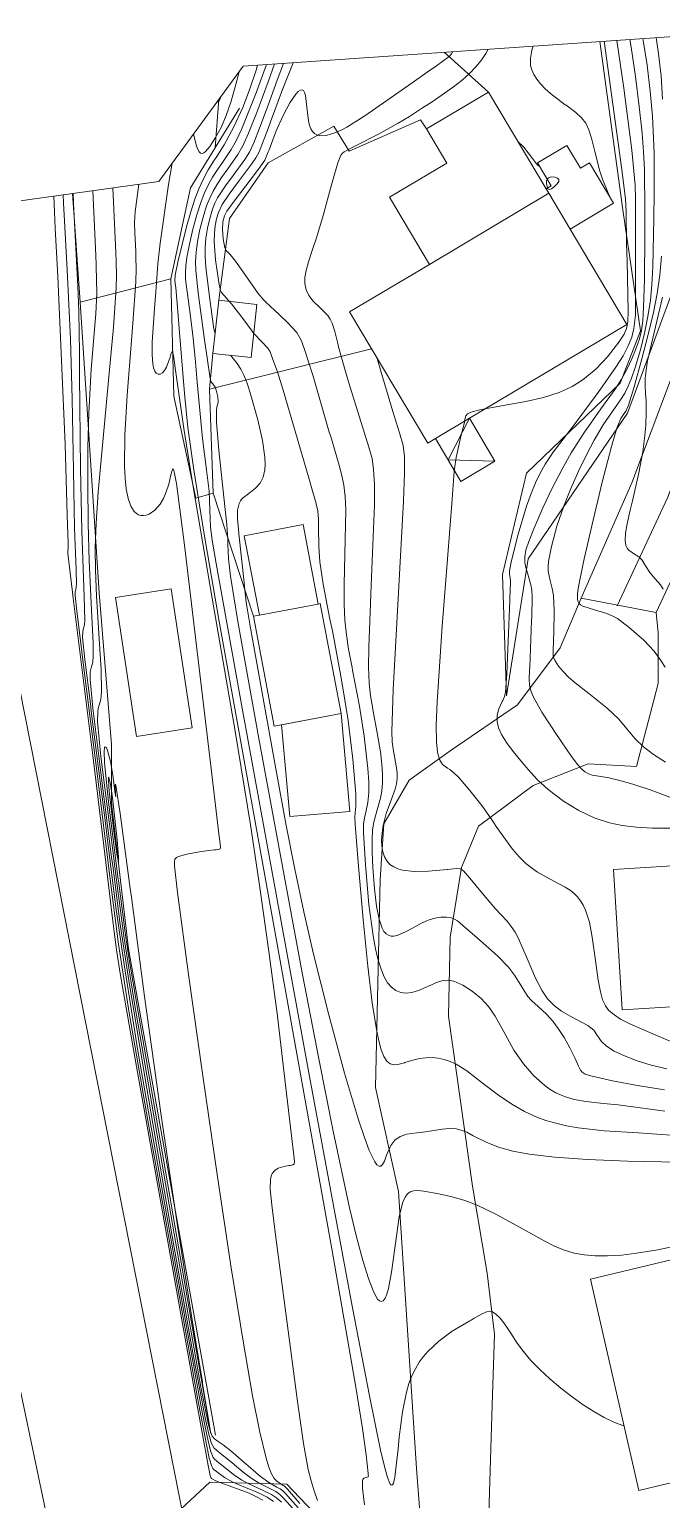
# Model space of a CAD drawing. Header units: metres. Extents: x 1233805 to 1234355, y 654698 to 655114.
# Drawn here: x 1234113.2 to 1234137.8, y 655043.3 to 655100.6 of the extents above; entities that cross this region are included whole.
import ezdxf

# ---------------------------------------------------------------- set-up
doc = ezdxf.new("R2010")
doc.units = ezdxf.units.M

msp = doc.modelspace()

# ---------------------------------------------------------------- linework, layer by layer
at = {"layer": 'ИИ_ГОРИЗОНТАЛИ_ОСН', "lineweight": 0}
for points, elevation in [([(1234136.053, 655100.14), (1234136.331, 655098.278), (1234136.642, 655095.863), (1234136.764, 655094.506), (1234136.783, 655093.977), (1234136.784, 655093.311), (1234136.783, 655093.235), (1234136.781, 655090.542), (1234136.783, 655090.301), (1234136.779, 655089.437), (1234136.721, 655088.911), (1234136.634, 655088.576), (1234136.498, 655088.236), (1234136.299, 655087.856), (1234136.021, 655087.407), (1234135.332, 655086.418), (1234134.357, 655085.116), (1234134.095, 655084.776), (1234133.578, 655084.094), (1234133.266, 655083.63), (1234133.069, 655083.282), (1234132.889, 655082.907), (1234132.716, 655082.487), (1234132.543, 655082.003), (1234132.21, 655080.912), (1234131.949, 655079.884), (1234131.882, 655079.483), (1234131.879, 655079.357), (1234131.895, 655079.255), (1234131.9, 655079.231), (1234131.91, 655079.042), (1234131.888, 655078.397), (1234131.885, 655078.311), (1234131.873, 655078.007), (1234131.772, 655075.46), (1234131.722, 655074.751), (1234131.683, 655074.586), (1234131.611, 655074.425), (1234131.589, 655074.383), (1234131.459, 655074.104), (1234131.396, 655073.86), (1234131.391, 655073.614), (1234131.445, 655073.367), (1234131.563, 655073.103), (1234131.754, 655072.796), (1234132.014, 655072.447), (1234132.387, 655072), (1234132.475, 655071.896), (1234132.604, 655071.744), (1234132.968, 655071.335), (1234133.387, 655070.962), (1234133.985, 655070.512), (1234134.581, 655070.146), (1234135.176, 655069.864), (1234135.767, 655069.667), (1234136.257, 655069.564), (1234136.814, 655069.496), (1234137.441, 655069.461), (1234138.266, 655069.451)], 14.5), ([(1234136.56, 655100.175), (1234136.611, 655099.877), (1234136.782, 655098.727), (1234136.931, 655097.56), (1234137.042, 655096.526), (1234137.099, 655095.802), (1234137.133, 655095.115), (1234137.145, 655093.498), (1234137.144, 655093.243), (1234137.141, 655092.566), (1234137.128, 655090.815), (1234137.1, 655089.75), (1234137.064, 655089.233), (1234137.012, 655088.836), (1234136.936, 655088.51), (1234136.815, 655088.157), (1234136.643, 655087.735), (1234136.454, 655087.342), (1234136.237, 655086.95), (1234135.988, 655086.555), (1234135.439, 655085.782), (1234134.77, 655084.842), (1234134.279, 655084.075), (1234133.921, 655083.442), (1234133.553, 655082.725), (1234133.18, 655081.932), (1234132.823, 655081.11), (1234132.628, 655080.619), (1234132.517, 655080.28), (1234132.467, 655080.025), (1234132.469, 655079.803), (1234132.507, 655079.611), (1234132.591, 655079.347), (1234132.712, 655078.933), (1234132.743, 655078.721), (1234132.758, 655078.471), (1234132.742, 655077.673), (1234132.742, 655077.655), (1234132.738, 655077.546), (1234132.662, 655075.724), (1234132.656, 655075.615), (1234132.641, 655075.26), (1234132.656, 655075.026), (1234132.708, 655074.803), (1234132.808, 655074.558), (1234133.138, 655073.973), (1234133.737, 655073.06), (1234133.791, 655072.98), (1234133.897, 655072.822), (1234134.294, 655072.241), (1234134.537, 655071.922), (1234134.68, 655071.767), (1234134.815, 655071.653), (1234134.95, 655071.572), (1234135.095, 655071.518), (1234135.358, 655071.475), (1234135.738, 655071.417), (1234136.122, 655071.331), (1234136.682, 655071.171), (1234137.354, 655070.945), (1234138.125, 655070.66)], 15), ([(1234137.07, 655100.211), (1234137.086, 655100.131), (1234137.233, 655099.171), (1234137.355, 655098.161), (1234137.441, 655097.189), (1234137.504, 655095.752), (1234137.505, 655093.908), (1234137.501, 655093.538), (1234137.499, 655093.211), (1234137.463, 655091.32), (1234137.423, 655090.624), (1234137.363, 655090.015), (1234137.269, 655089.381), (1234137.139, 655088.736), (1234136.974, 655088.081), (1234136.77, 655087.403), (1234136.627, 655086.982), (1234136.501, 655086.671), (1234136.367, 655086.403), (1234136.202, 655086.135), (1234135.966, 655085.799), (1234135.527, 655085.164), (1234135.172, 655084.574), (1234134.882, 655084.024), (1234134.575, 655083.383), (1234134.27, 655082.691), (1234134.004, 655082.031), (1234133.723, 655081.217), (1234133.512, 655080.421), (1234133.396, 655079.844), (1234133.379, 655079.643), (1234133.385, 655079.466), (1234133.464, 655079.101), (1234133.542, 655078.792), (1234133.586, 655078.518), (1234133.616, 655077.925), (1234133.598, 655077.044), (1234133.598, 655077.033), (1234133.59, 655076.819), (1234133.571, 655076.309), (1234133.57, 655076.296), (1234133.578, 655076.14), (1234133.654, 655075.971), (1234133.787, 655075.769), (1234133.961, 655075.56), (1234134.175, 655075.342), (1234134.43, 655075.117), (1234134.965, 655074.697), (1234135.685, 655074.128), (1234136.137, 655073.704), (1234136.449, 655073.329), (1234136.775, 655072.937), (1234137.092, 655072.628), (1234137.482, 655072.325), (1234137.954, 655072.022)], 15.5), ([(1234129.67, 655099.7), (1234129.62, 655099.617), (1234129.528, 655099.516), (1234129.037, 655099.153), (1234128.673, 655098.9), (1234128.083, 655098.487), (1234126.243, 655097.206), (1234125.544, 655096.757), (1234125.316, 655096.638), (1234125.073, 655096.539), (1234124.732, 655096.438), (1234124.595, 655096.423), (1234124.475, 655096.43), (1234124.369, 655096.46), (1234124.279, 655096.513), (1234124.203, 655096.59), (1234124.142, 655096.69), (1234124.092, 655096.827), (1234124.05, 655097.006), (1234123.983, 655097.544), (1234123.928, 655097.991), (1234123.895, 655098.113), (1234123.855, 655098.187), (1234123.801, 655098.218), (1234123.733, 655098.204), (1234123.65, 655098.145), (1234123.554, 655098.041), (1234123.325, 655097.703), (1234123.065, 655097.219), (1234122.793, 655096.613), (1234122.512, 655095.879), (1234122.481, 655095.796), (1234122.342, 655095.471), (1234122.099, 655095.124), (1234121.607, 655094.477), (1234121.115, 655093.831), (1234120.863, 655093.485), (1234120.773, 655093.308), (1234120.714, 655093.066), (1234120.698, 655092.788), (1234120.73, 655092.407), (1234120.796, 655092.06), (1234120.841, 655091.95), (1234120.916, 655091.872), (1234120.997, 655091.796), (1234121.209, 655091.541), (1234121.496, 655091.142), (1234121.698, 655090.841), (1234122.087, 655090.28), (1234122.307, 655090.025), (1234122.64, 655089.714), (1234122.668, 655089.689), (1234123.237, 655089.155), (1234123.589, 655088.755), (1234123.78, 655088.435), (1234123.908, 655088.063), (1234123.926, 655087.995), (1234124.008, 655087.74), (1234124.226, 655087.057), (1234124.859, 655084.885), (1234124.9, 655084.744), (1234125.24, 655083.591), (1234125.245, 655083.577), (1234125.353, 655083.194), (1234125.424, 655082.814), (1234125.472, 655082.37), (1234125.496, 655081.858), (1234125.47, 655080.114), (1234125.443, 655078.949), (1234125.444, 655078.169), (1234125.47, 655077.56), (1234125.524, 655076.989), (1234125.607, 655076.431), (1234125.745, 655075.714), (1234125.766, 655075.607), (1234126.033, 655074.202), (1234126.22, 655073.038), (1234126.363, 655071.782), (1234126.395, 655071.264), (1234126.398, 655070.847), (1234126.364, 655070.461), (1234126.28, 655070.083), (1234126.226, 655069.862), (1234126.196, 655069.617), (1234126.192, 655069.287), (1234126.265, 655068.024), (1234126.403, 655066.479), (1234126.567, 655065.261), (1234126.662, 655064.754), (1234126.765, 655064.32), (1234126.877, 655063.957), (1234126.996, 655063.666), (1234127.13, 655063.436), (1234127.282, 655063.257), (1234127.454, 655063.13), (1234127.644, 655063.055), (1234127.851, 655063.031), (1234128.079, 655063.057), (1234128.328, 655063.131), (1234128.635, 655063.263), (1234128.748, 655063.317), (1234129.071, 655063.462), (1234129.286, 655063.526), (1234129.491, 655063.536), (1234129.71, 655063.492), (1234130.054, 655063.343), (1234130.424, 655063.11), (1234130.769, 655062.825), (1234131.06, 655062.512), (1234131.32, 655062.134), (1234131.625, 655061.573), (1234132.045, 655060.814), (1234132.418, 655060.281), (1234132.83, 655059.809), (1234133.254, 655059.428), (1234133.466, 655059.276), (1234133.676, 655059.151), (1234134.014, 655059.001), (1234134.397, 655058.891), (1234134.847, 655058.812), (1234135.532, 655058.735), (1234136.112, 655058.673), (1234137.921, 655058.427)], 12.5), ([(1234131.042, 655099.795), (1234130.95, 655099.627), (1234130.77, 655099.358), (1234130.564, 655099.106), (1234130.321, 655098.855), (1234130.03, 655098.593), (1234129.701, 655098.331), (1234128.859, 655097.75), (1234128.759, 655097.685), (1234128.492, 655097.509), (1234127.981, 655097.177), (1234127.535, 655096.909), (1234126.772, 655096.49), (1234125.91, 655096.046), (1234125.747, 655095.966), (1234125.442, 655095.804), (1234125.37, 655095.744), (1234125.313, 655095.669), (1234125.189, 655095.373), (1234124.996, 655094.694), (1234124.946, 655094.511), (1234124.618, 655093.319), (1234124.355, 655092.451), (1234124.214, 655092.028), (1234124.047, 655091.519), (1234123.955, 655091.181), (1234123.907, 655090.9), (1234123.903, 655090.667), (1234123.953, 655090.429), (1234124.063, 655090.2), (1234124.23, 655089.981), (1234124.485, 655089.733), (1234124.488, 655089.73), (1234124.798, 655089.418), (1234124.892, 655089.28), (1234124.969, 655089.122), (1234125.072, 655088.806), (1234125.186, 655088.328), (1234125.213, 655088.204), (1234125.328, 655087.788), (1234125.386, 655087.601), (1234125.573, 655086.969), (1234125.724, 655086.46), (1234125.893, 655085.918), (1234125.971, 655085.675), (1234126.403, 655084.298), (1234126.522, 655083.859), (1234126.586, 655083.425), (1234126.616, 655082.838), (1234126.614, 655082.051), (1234126.505, 655079.251), (1234126.396, 655076.507), (1234126.39, 655075.72), (1234126.412, 655075.098), (1234126.46, 655074.61), (1234126.55, 655074.104), (1234126.555, 655074.076), (1234126.727, 655073.172), (1234126.847, 655072.425), (1234126.905, 655071.952), (1234126.934, 655071.556), (1234126.936, 655071.212), (1234126.91, 655070.913), (1234126.852, 655070.627), (1234126.743, 655070.258), (1234126.592, 655069.703), (1234126.545, 655069.373), (1234126.523, 655068.989), (1234126.525, 655068.523), (1234126.551, 655067.925), (1234126.613, 655067.089), (1234126.694, 655066.419), (1234126.796, 655065.907), (1234126.917, 655065.555), (1234126.988, 655065.434), (1234127.07, 655065.343), (1234127.161, 655065.282), (1234127.264, 655065.25), (1234127.376, 655065.247), (1234127.502, 655065.272), (1234127.82, 655065.411), (1234128.095, 655065.563), (1234128.448, 655065.755), (1234128.715, 655065.872), (1234128.963, 655065.948), (1234129.205, 655065.989), (1234129.425, 655065.994), (1234129.615, 655065.962), (1234129.732, 655065.916), (1234129.849, 655065.846), (1234130.169, 655065.572), (1234130.42, 655065.346), (1234130.732, 655065.077), (1234131.414, 655064.478), (1234131.841, 655064.04), (1234132.075, 655063.731), (1234132.313, 655063.337), (1234132.469, 655063.074), (1234132.595, 655062.897), (1234132.752, 655062.727), (1234132.996, 655062.506), (1234133.322, 655062.207), (1234133.565, 655061.94), (1234133.776, 655061.655), (1234133.999, 655061.306), (1234134.227, 655060.899), (1234134.437, 655060.48), (1234134.569, 655060.18), (1234134.637, 655060.029), (1234134.702, 655059.952), (1234134.826, 655059.878), (1234135.041, 655059.805), (1234135.882, 655059.616), (1234136.857, 655059.436), (1234137.911, 655059.263)], 13), ([(1234132.8, 655099.916), (1234132.747, 655099.76), (1234132.69, 655099.444), (1234132.7, 655099.167), (1234132.747, 655098.988), (1234132.826, 655098.808), (1234132.939, 655098.626), (1234133.085, 655098.442), (1234133.261, 655098.258), (1234133.473, 655098.069), (1234134.05, 655097.632), (1234134.08, 655097.61), (1234134.459, 655097.329), (1234134.682, 655097.125), (1234134.844, 655096.914), (1234134.967, 655096.66), (1234135.071, 655096.331), (1234135.197, 655095.808), (1234135.391, 655095.043), (1234135.499, 655094.734), (1234135.654, 655094.361), (1234135.774, 655094.07), (1234135.779, 655094.052)], 13.5), ([(1234122.409, 655099.199), (1234122.006, 655098.094), (1234121.438, 655096.67), (1234121.23, 655096.229), (1234121.034, 655095.884), (1234120.698, 655095.386), (1234120.513, 655095.12), (1234120.311, 655094.807), (1234120.144, 655094.506), (1234119.992, 655094.178), (1234119.853, 655093.822), (1234119.697, 655093.341), (1234119.545, 655092.784), (1234119.41, 655092.205), (1234119.314, 655091.688), (1234119.272, 655091.363), (1234119.256, 655091.084), (1234119.264, 655090.834), (1234119.298, 655090.536), (1234119.441, 655089.482), (1234119.442, 655089.475), (1234119.546, 655088.662), (1234119.635, 655087.768), (1234119.716, 655086.827), (1234119.917, 655084.629), (1234120.076, 655083.417), (1234120.182, 655082.58), (1234120.211, 655081.857), (1234120.236, 655081.175), (1234120.296, 655080.679), (1234120.449, 655079.759), (1234121.468, 655074.13), (1234124.09, 655059.789), (1234125.765, 655050.766), (1234126.422, 655047.346), (1234126.857, 655045.232), (1234127.007, 655044.587), (1234127.123, 655044.16), (1234127.213, 655043.927), (1234127.251, 655043.874), (1234127.287, 655043.86), (1234127.322, 655043.882), (1234127.355, 655043.943), (1234127.415, 655044.182), (1234127.539, 655045.279), (1234127.583, 655045.735), (1234127.704, 655046.726), (1234127.861, 655047.484), (1234127.962, 655047.819), (1234128.079, 655048.124), (1234128.212, 655048.402), (1234128.361, 655048.654), (1234128.515, 655048.866), (1234128.694, 655049.073), (1234129.124, 655049.475), (1234129.647, 655049.857), (1234130.327, 655050.266), (1234130.377, 655050.294), (1234130.505, 655050.367), (1234130.813, 655050.54), (1234130.979, 655050.615), (1234131.103, 655050.639), (1234131.214, 655050.613), (1234131.349, 655050.528), (1234131.498, 655050.384), (1234131.66, 655050.186), (1234131.828, 655049.94), (1234131.924, 655049.783), (1234132.169, 655049.399), (1234132.416, 655049.067), (1234132.711, 655048.724), (1234133.057, 655048.369), (1234133.451, 655048.004), (1234133.877, 655047.642), (1234134.313, 655047.302), (1234134.745, 655046.995), (1234135.16, 655046.73), (1234135.558, 655046.505), (1234135.934, 655046.324), (1234136.287, 655046.187), (1234136.332, 655046.173)], 10.5), ([(1234121.348, 655098.916), (1234121.236, 655098.471), (1234121.034, 655097.774), (1234120.843, 655097.216), (1234120.655, 655096.773), (1234120.431, 655096.358), (1234120.211, 655096.007), (1234120.042, 655095.81), (1234119.969, 655095.758), (1234119.903, 655095.739), (1234119.844, 655095.751), (1234119.792, 655095.796), (1234119.737, 655095.889), (1234119.683, 655096.033), (1234119.569, 655096.488)], 9.5), ([(1234122.726, 655099.221), (1234122.48, 655098.529), (1234122.035, 655097.331), (1234121.717, 655096.524), (1234121.495, 655096.031), (1234121.3, 655095.694), (1234120.904, 655095.132), (1234120.664, 655094.798), (1234120.476, 655094.517), (1234120.33, 655094.263), (1234120.2, 655093.992), (1234120.083, 655093.693), (1234119.944, 655093.258), (1234119.822, 655092.779), (1234119.729, 655092.307), (1234119.672, 655091.875), (1234119.651, 655091.526), (1234119.656, 655091.175), (1234119.749, 655090.302), (1234119.988, 655088.571), (1234120.188, 655087.151), (1234120.226, 655086.903), (1234120.254, 655086.84), (1234120.255, 655086.839), (1234120.365, 655086.706), (1234120.415, 655086.631), (1234120.457, 655086.516), (1234120.521, 655086.25), (1234120.531, 655086.066), (1234120.512, 655085.993), (1234120.479, 655085.871), (1234120.462, 655085.718), (1234120.465, 655085.251), (1234120.552, 655084.174), (1234120.748, 655082.344), (1234120.748, 655082.342), (1234120.865, 655081.266), (1234120.903, 655080.726), (1234120.907, 655080.523), (1234120.931, 655079.942), (1234121.007, 655079.267), (1234121.296, 655077.503), (1234122.119, 655072.949), (1234123.805, 655063.817), (1234124.459, 655060.407), (1234125.007, 655057.656), (1234125.65, 655054.672), (1234125.922, 655053.533), (1234126.165, 655052.615), (1234126.382, 655051.909), (1234126.574, 655051.41), (1234126.742, 655051.114), (1234126.818, 655051.041), (1234126.888, 655051.018), (1234126.961, 655051.051), (1234127.031, 655051.146), (1234127.098, 655051.304), (1234127.162, 655051.526), (1234127.283, 655052.155), (1234127.423, 655053.186), (1234127.584, 655054.32), (1234127.652, 655054.641), (1234127.727, 655054.892), (1234127.811, 655055.08), (1234127.907, 655055.213), (1234128.014, 655055.294), (1234128.144, 655055.335), (1234128.303, 655055.34), (1234128.543, 655055.313), (1234129.126, 655055.215), (1234129.641, 655055.097), (1234130.137, 655054.948), (1234130.615, 655054.766), (1234131.345, 655054.417), (1234132.377, 655053.848), (1234133.223, 655053.377), (1234133.654, 655053.161), (1234134.021, 655053.013), (1234134.392, 655052.905), (1234134.781, 655052.834), (1234135.216, 655052.797), (1234135.696, 655052.795), (1234136.231, 655052.829), (1234136.828, 655052.9), (1234137.646, 655053.034), (1234138.567, 655053.221)], 11), ([(1234123.072, 655099.245), (1234122.834, 655098.596), (1234122.48, 655097.618), (1234122.146, 655096.718), (1234121.915, 655096.145), (1234121.745, 655095.79), (1234121.566, 655095.504), (1234121.111, 655094.879), (1234120.814, 655094.476), (1234120.511, 655094.013), (1234120.406, 655093.801), (1234120.313, 655093.565), (1234120.202, 655093.206), (1234120.115, 655092.826), (1234120.057, 655092.442), (1234120.029, 655092.062), (1234120.029, 655091.703), (1234120.052, 655091.3), (1234120.177, 655090.252), (1234120.341, 655089.089), (1234120.367, 655088.904), (1234120.367, 655088.901), (1234120.408, 655088.707)], 11.5), ([(1234120.631, 655097.938), (1234120.608, 655097.864), (1234120.555, 655097.754), (1234120.536, 655097.735), (1234120.519, 655097.758), (1234120.514, 655097.778)], 9), ([(1234133.044, 655095.24), (1234133.009, 655095.256), (1234132.93, 655095.332), (1234132.805, 655095.493), (1234132.768, 655095.544), (1234132.43, 655095.977), (1234132.201, 655096.205)], 13.5), ([(1234118.739, 655095.355), (1234118.602, 655094.531), (1234118.276, 655092.241), (1234118.184, 655091.434), (1234118.125, 655090.702), (1234118.087, 655090.182), (1234118.061, 655089.872), (1234117.96, 655088.382), (1234117.956, 655087.892), (1234117.982, 655087.54), (1234118.015, 655087.38), (1234118.061, 655087.258), (1234118.121, 655087.176), (1234118.192, 655087.136), (1234118.274, 655087.14), (1234118.361, 655087.189), (1234118.447, 655087.281), (1234118.523, 655087.407), (1234118.659, 655087.805), (1234118.703, 655087.954), (1234118.733, 655088.003), (1234118.761, 655087.972), (1234118.791, 655087.853), (1234118.899, 655087.11), (1234119.196, 655085.022), (1234119.557, 655082.747), (1234120.315, 655078.338), (1234121.194, 655073.237), (1234121.791, 655069.582), (1234122.159, 655067.14), (1234122.508, 655064.647), (1234122.835, 655062.128), (1234123.172, 655059.335), (1234123.489, 655056.605), (1234123.5, 655056.455), (1234123.485, 655056.384), (1234123.437, 655056.344), (1234123.33, 655056.32), (1234123.28, 655056.312), (1234123.044, 655056.27), (1234122.869, 655056.209), (1234122.734, 655056.122), (1234122.639, 655056.009), (1234122.593, 655055.905), (1234122.567, 655055.775), (1234122.561, 655055.398), (1234122.617, 655054.789), (1234122.766, 655053.611), (1234123.623, 655047.121), (1234123.852, 655045.486), (1234124.039, 655044.473), (1234124.147, 655044.039), (1234124.266, 655043.643), (1234124.403, 655043.273)], 9.5), ([(1234116.431, 655094.398), (1234116.541, 655091.872), (1234116.554, 655091.54), (1234116.555, 655091.527), (1234116.572, 655090.97), (1234116.565, 655090.503), (1234116.452, 655088.975), (1234116.257, 655086.897), (1234115.862, 655082.536), (1234115.782, 655081.339), (1234115.746, 655080.375), (1234115.749, 655079.502), (1234115.792, 655078.502), (1234115.872, 655077.241), (1234115.97, 655075.626), (1234115.991, 655074.775), (1234115.966, 655074.464), (1234115.903, 655074.242), (1234115.862, 655074.12), (1234115.841, 655073.994), (1234115.838, 655073.601), (1234115.964, 655072.241), (1234116.281, 655069.706), (1234116.293, 655069.618), (1234116.639, 655066.905), (1234116.647, 655066.833), (1234116.875, 655065.157), (1234117.291, 655062.553), (1234119.215, 655051.319), (1234119.858, 655047.676), (1234120.154, 655046.21), (1234120.229, 655045.942), (1234120.302, 655045.777), (1234120.387, 655045.673), (1234120.534, 655045.57), (1234120.728, 655045.44), (1234121.027, 655045.201), (1234121.52, 655044.772), (1234122.175, 655044.209), (1234122.508, 655043.965), (1234122.821, 655043.786), (1234122.94, 655043.723), (1234123.043, 655043.649), (1234123.159, 655043.537), (1234123.65, 655042.979)], 8.5), ([(1234117.443, 655094.539), (1234117.303, 655093.457), (1234117.279, 655093.04), (1234117.286, 655092.662), (1234117.286, 655092.657), (1234117.319, 655091.914), (1234117.329, 655091.683), (1234117.329, 655091.681), (1234117.339, 655091.25), (1234117.324, 655090.738), (1234117.212, 655089.119), (1234117.155, 655088.452), (1234116.983, 655086.319), (1234116.897, 655084.769), (1234116.885, 655083.55), (1234116.907, 655083.07), (1234116.947, 655082.675), (1234117.022, 655082.297), (1234117.129, 655082.001), (1234117.265, 655081.788), (1234117.345, 655081.715), (1234117.43, 655081.663), (1234117.525, 655081.634), (1234117.626, 655081.629), (1234117.732, 655081.648), (1234117.841, 655081.691), (1234118.062, 655081.847), (1234118.266, 655082.08), (1234118.398, 655082.299), (1234118.512, 655082.556), (1234118.606, 655082.849), (1234118.692, 655083.213), (1234118.734, 655083.392), (1234118.763, 655083.453), (1234118.791, 655083.434), (1234118.823, 655083.338), (1234118.906, 655082.886), (1234119.217, 655080.48), (1234119.985, 655074.056), (1234120.243, 655071.887), (1234120.561, 655069.24), (1234120.609, 655068.846), (1234120.62, 655068.711), (1234120.607, 655068.652), (1234120.562, 655068.625), (1234120.45, 655068.612), (1234120.374, 655068.606), (1234119.865, 655068.541), (1234119.317, 655068.446), (1234118.99, 655068.356), (1234118.903, 655068.308), (1234118.849, 655068.248), (1234118.824, 655068.157), (1234118.829, 655067.983), (1234118.953, 655066.945), (1234119.376, 655063.754), (1234119.919, 655059.893), (1234120.504, 655055.88), (1234121.042, 655052.329), (1234121.499, 655049.471), (1234121.865, 655047.35), (1234122.148, 655045.924), (1234122.395, 655044.911), (1234122.505, 655044.562), (1234122.609, 655044.303), (1234122.707, 655044.131), (1234122.815, 655044.019), (1234123.06, 655043.858), (1234123.106, 655043.833), (1234123.234, 655043.712), (1234123.715, 655043.157)], 9), ([(1234133.492, 655094.487), (1234133.49, 655094.475), (1234133.492, 655094.472)], 14.5), ([(1234114.128, 655094.076), (1234114.189, 655092.822), (1234114.282, 655090.944), (1234114.571, 655084.396), (1234114.65, 655081.674), (1234114.659, 655081.238), (1234114.684, 655080.581), (1234114.692, 655080.342), (1234114.68, 655080.258), (1234114.671, 655080.158), (1234114.855, 655078.653), (1234114.886, 655078.409), (1234115.668, 655072.177), (1234116.076, 655068.762), (1234116.44, 655065.73), (1234116.574, 655064.711), (1234116.714, 655063.795), (1234117.323, 655060.312), (1234119.644, 655047.334), (1234120.138, 655044.631), (1234120.22, 655044.237), (1234120.261, 655044.137), (1234120.261, 655044.137), (1234120.271, 655044.13), (1234120.444, 655044.03), (1234120.738, 655043.912), (1234120.964, 655043.834), (1234121.732, 655043.55), (1234122.025, 655043.417), (1234122.275, 655043.281)], 6.5), ([(1234114.49, 655094.127), (1234114.507, 655093.817), (1234114.647, 655091.208), (1234114.775, 655088.498), (1234114.85, 655086.18), (1234114.899, 655083.373), (1234114.938, 655081.137), (1234114.997, 655079.532), (1234115.016, 655078.95), (1234114.985, 655078.754), (1234114.963, 655078.662), (1234114.962, 655078.519), (1234115.021, 655077.922), (1234115.209, 655076.437), (1234115.238, 655076.211), (1234115.911, 655070.859), (1234116.067, 655069.569), (1234116.4, 655066.843), (1234116.653, 655064.935), (1234117.065, 655062.268), (1234117.796, 655058.063), (1234119.771, 655047.053), (1234120.186, 655044.92), (1234120.28, 655044.589), (1234120.319, 655044.516), (1234120.371, 655044.468), (1234120.378, 655044.463), (1234120.465, 655044.395), (1234120.779, 655044.165), (1234121.097, 655043.986), (1234121.595, 655043.777), (1234122.099, 655043.569), (1234122.441, 655043.392), (1234122.68, 655043.23)], 7), ([(1234114.883, 655094.182), (1234114.9, 655093.791), (1234115.052, 655090.798), (1234115.064, 655090.567), (1234115.106, 655089.583), (1234115.128, 655087.964), (1234115.136, 655087.096), (1234115.174, 655083.463), (1234115.217, 655081.036), (1234115.311, 655078.483), (1234115.341, 655077.558), (1234115.327, 655077.379), (1234115.291, 655077.25), (1234115.256, 655077.106), (1234115.254, 655076.88), (1234115.336, 655076.025), (1234115.566, 655074.198), (1234115.59, 655074.013), (1234116.154, 655069.541), (1234116.221, 655068.982), (1234116.547, 655066.38), (1234116.866, 655064.141), (1234117.409, 655060.777), (1234118.269, 655055.815), (1234119.245, 655050.331), (1234119.899, 655046.772), (1234120.1, 655045.759), (1234120.232, 655045.207), (1234120.334, 655044.943), (1234120.388, 655044.872), (1234120.468, 655044.808), (1234120.495, 655044.789), (1234120.73, 655044.6), (1234121.132, 655044.279), (1234121.456, 655044.06), (1234121.721, 655043.918), (1234122.086, 655043.754), (1234122.608, 655043.502), (1234122.805, 655043.367), (1234122.998, 655043.198)], 7.5), ([(1234137.838, 655090.133), (1234137.561, 655088.978), (1234137.254, 655087.656), (1234137.194, 655087.298), (1234137.163, 655086.988), (1234137.158, 655086.71), (1234137.178, 655086.378), (1234137.197, 655086.096), (1234137.203, 655085.648), (1234137.182, 655085.148), (1234137.136, 655084.628), (1234137.066, 655084.107), (1234136.915, 655083.299), (1234136.665, 655082.207), (1234136.579, 655081.846), (1234136.461, 655081.309), (1234136.399, 655080.939), (1234136.383, 655080.661), (1234136.412, 655080.459), (1234136.454, 655080.363), (1234136.519, 655080.281), (1234136.739, 655080.13), (1234136.916, 655080.018), (1234137.036, 655079.89), (1234137.174, 655079.676), (1234137.342, 655079.417), (1234137.552, 655079.17), (1234137.752, 655078.936), (1234137.856, 655078.765)], 16.5), ([(1234121.015, 655087.874), (1234121.268, 655087.559), (1234121.42, 655087.333), (1234121.535, 655087.103), (1234121.655, 655086.789), (1234121.807, 655086.315), (1234122.074, 655085.365), (1234122.255, 655084.557), (1234122.345, 655083.903), (1234122.357, 655083.636), (1234122.345, 655083.41), (1234122.284, 655083.127), (1234122.165, 655082.89), (1234121.991, 655082.692), (1234121.723, 655082.493), (1234121.465, 655082.292), (1234121.395, 655082.202), (1234121.343, 655082.099), (1234121.284, 655081.842), (1234121.282, 655081.508), (1234121.333, 655080.964), (1234121.338, 655080.919), (1234121.542, 655079.03), (1234121.557, 655078.854), (1234121.623, 655078.261), (1234121.773, 655077.328), (1234122.771, 655071.768), (1234123.178, 655069.565), (1234123.513, 655067.861), (1234123.867, 655066.202), (1234124.249, 655064.546), (1234124.839, 655062.187), (1234125.456, 655059.911), (1234125.998, 655058.09), (1234126.224, 655057.41), (1234126.413, 655056.902), (1234126.626, 655056.457), (1234126.716, 655056.338), (1234126.796, 655056.284), (1234126.867, 655056.293), (1234126.935, 655056.361), (1234127.002, 655056.488), (1234127.089, 655056.713), (1234127.252, 655057.1), (1234127.409, 655057.305), (1234127.614, 655057.447), (1234127.875, 655057.532), (1234128.268, 655057.586), (1234128.501, 655057.613), (1234128.849, 655057.67), (1234129.249, 655057.734), (1234129.54, 655057.755), (1234129.798, 655057.74), (1234130.03, 655057.685), (1234130.208, 655057.611), (1234130.462, 655057.477), (1234130.964, 655057.223), (1234131.452, 655057.033), (1234132.01, 655056.877), (1234132.639, 655056.755), (1234133.635, 655056.636), (1234134.918, 655056.545), (1234136.471, 655056.482), (1234138.478, 655056.442)], 11.5), ([(1234126.712, 655087.776), (1234126.717, 655087.747), (1234126.862, 655087.251), (1234127.338, 655085.69), (1234127.596, 655084.849), (1234127.729, 655084.358), (1234127.781, 655083.928), (1234127.787, 655083.286), (1234127.745, 655082.191), (1234127.552, 655078.636), (1234127.348, 655074.845), (1234127.295, 655073.224), (1234127.306, 655072.819), (1234127.344, 655072.548), (1234127.344, 655072.544), (1234127.474, 655071.811), (1234127.499, 655071.58), (1234127.499, 655071.385), (1234127.473, 655071.188), (1234127.421, 655070.979), (1234127.281, 655070.588), (1234127.079, 655070.023), (1234126.959, 655069.554), (1234126.914, 655069.263), (1234126.896, 655068.994), (1234126.906, 655068.749), (1234126.944, 655068.531), (1234127.01, 655068.341), (1234127.102, 655068.179), (1234127.222, 655068.046), (1234127.368, 655067.943), (1234127.521, 655067.874), (1234127.703, 655067.822), (1234128.158, 655067.766), (1234128.725, 655067.774), (1234129.453, 655067.847), (1234129.471, 655067.85), (1234129.801, 655067.883), (1234129.965, 655067.867), (1234130.084, 655067.795), (1234130.246, 655067.609), (1234130.269, 655067.581), (1234130.885, 655066.828), (1234131.337, 655066.307), (1234131.54, 655066.093), (1234131.781, 655065.832), (1234131.947, 655065.626), (1234132.095, 655065.404), (1234132.231, 655065.152), (1234132.563, 655064.378), (1234132.887, 655063.611), (1234133.142, 655063.12), (1234133.362, 655062.808), (1234133.613, 655062.546), (1234133.9, 655062.327), (1234134.269, 655062.116), (1234134.487, 655062.005), (1234134.931, 655061.769), (1234135.163, 655061.59), (1234135.308, 655061.372), (1234135.455, 655061.141), (1234135.65, 655060.959), (1234135.95, 655060.774), (1234136.358, 655060.583), (1234136.847, 655060.396), (1234137.387, 655060.228), (1234138.003, 655060.075)], 13.5), ([(1234116.717, 655070.025), (1234116.545, 655071.119), (1234116.528, 655071.165), (1234116.521, 655071.122), (1234116.537, 655070.762), (1234116.543, 655070.671), (1234116.524, 655070.8), (1234116.43, 655071.514), (1234116.338, 655072.046), (1234116.227, 655072.474), (1234116.176, 655072.591), (1234116.136, 655072.626), (1234116.109, 655072.579), (1234116.095, 655072.456), (1234116.108, 655071.995), (1234116.274, 655070.36), (1234116.639, 655067.463), (1234116.644, 655067.42), (1234116.881, 655065.586), (1234116.882, 655065.577), (1234117.045, 655064.491), (1234117.504, 655061.759), (1234119.688, 655049.071), (1234120.242, 655045.871), (1234119.923, 655047.821), (1234119.915, 655047.873), (1234119.506, 655050.387), (1234118.943, 655053.967), (1234118.306, 655058.266), (1234117.667, 655062.898), (1234117.153, 655066.763), (1234117.109, 655067.102), (1234116.717, 655070.025)], 9), ([(1234116.285, 655070.895), (1234116.48, 655069.228), (1234116.589, 655068.449), (1234116.649, 655068.125), (1234116.649, 655068.331), (1234116.594, 655069.004), (1234116.415, 655070.64), (1234116.336, 655071.169), (1234116.275, 655071.429), (1234116.266, 655071.438), (1234116.259, 655071.424), (1234116.255, 655071.327), (1234116.285, 655070.895)], 9.5)]:
    msp.add_lwpolyline(points, dxfattribs=dict(at, elevation=elevation))
at = {"layer": 'ИИ_ГОРИЗОНТАЛИ_УТОЛЩ', "lineweight": 0}
for points, elevation in [([(1234135.556, 655100.106), (1234136.243, 655095.199), (1234136.396, 655093.974), (1234136.425, 655093.467), (1234136.425, 655093.467), (1234136.437, 655092.21), (1234136.455, 655091.529), (1234136.495, 655089.589), (1234136.482, 655089.177), (1234136.436, 655088.919), (1234136.337, 655088.697), (1234136.131, 655088.389), (1234135.691, 655087.819), (1234135.251, 655087.352), (1234134.791, 655086.964), (1234134.554, 655086.802), (1234134.313, 655086.66), (1234133.804, 655086.429), (1234133.202, 655086.232), (1234132.512, 655086.069), (1234131.63, 655085.916), (1234131.498, 655085.895), (1234130.767, 655085.765), (1234130.371, 655085.662), (1234130.235, 655085.594), (1234130.177, 655085.51), (1234130.143, 655085.373), (1234130.119, 655085.262), (1234130.069, 655085.058), (1234129.987, 655084.717), (1234129.805, 655083.895), (1234129.73, 655083.449), (1234129.724, 655083.359), (1234129.647, 655082.272), (1234129.463, 655079.931), (1234129.259, 655077.328), (1234129.054, 655074.376), (1234129.021, 655073.463), (1234129.029, 655072.812), (1234129.071, 655072.41), (1234129.151, 655072.124), (1234129.268, 655071.939), (1234129.462, 655071.793), (1234129.55, 655071.737), (1234129.709, 655071.613), (1234129.885, 655071.443), (1234130.334, 655070.923), (1234130.795, 655070.335), (1234131.228, 655069.724), (1234131.362, 655069.526), (1234131.714, 655069.013), (1234131.993, 655068.641), (1234132.26, 655068.33), (1234132.516, 655068.079), (1234132.729, 655067.906), (1234132.97, 655067.742), (1234133.607, 655067.393), (1234134.05, 655067.156), (1234134.238, 655067.034), (1234134.394, 655066.91), (1234134.528, 655066.776), (1234134.645, 655066.627), (1234134.748, 655066.457), (1234134.838, 655066.264), (1234134.986, 655065.796), (1234135.101, 655065.209), (1234135.226, 655064.297), (1234135.329, 655063.54), (1234135.415, 655063.077), (1234135.502, 655062.772), (1234135.608, 655062.533), (1234135.733, 655062.361), (1234135.889, 655062.236), (1234135.917, 655062.217), (1234135.982, 655062.168), (1234136.201, 655062.021), (1234136.593, 655061.824), (1234137.554, 655061.4), (1234138.892, 655060.84)], 14), ([(1234137.582, 655100.246), (1234137.684, 655099.612), (1234137.778, 655098.762), (1234137.84, 655097.852)], 16), ([(1234122.058, 655099.175), (1234122.005, 655098.985), (1234121.754, 655098.214), (1234121.487, 655097.524), (1234121.142, 655096.768), (1234120.768, 655096.075), (1234120.48, 655095.619), (1234120.363, 655095.442), (1234120.144, 655095.091), (1234119.956, 655094.741), (1234119.782, 655094.36), (1234119.623, 655093.951), (1234119.462, 655093.462), (1234119.293, 655092.875), (1234118.956, 655091.5), (1234118.856, 655090.993), (1234118.846, 655090.771), (1234118.881, 655090.501), (1234118.881, 655090.499), (1234118.964, 655089.588), (1234119.014, 655088.921), (1234119.214, 655086.38), (1234119.348, 655085.055), (1234119.578, 655083.415), (1234119.972, 655080.978), (1234120.556, 655077.588), (1234123.098, 655063.423), (1234124.963, 655053.066), (1234125.897, 655047.676), (1234126.151, 655046.078), (1234126.289, 655045.05), (1234126.373, 655044.32), (1234126.378, 655044.279), (1234126.378, 655044.276), (1234126.379, 655044.199), (1234126.338, 655044.175), (1234126.317, 655044.172), (1234126.204, 655044.134), (1234126.169, 655044.089), (1234126.148, 655044.027), (1234126.147, 655043.752), (1234126.227, 655043.1)], 10), ([(1234123.456, 655099.271), (1234123.039, 655098.221), (1234122.574, 655096.962), (1234122.481, 655096.707), (1234122.124, 655095.796), (1234121.999, 655095.56), (1234121.833, 655095.314), (1234121.327, 655094.637), (1234120.964, 655094.154), (1234120.689, 655093.753), (1234120.543, 655093.436), (1234120.467, 655093.183), (1234120.415, 655092.914), (1234120.387, 655092.624), (1234120.381, 655092.31), (1234120.43, 655091.593), (1234120.551, 655090.704), (1234120.62, 655090.392), (1234120.66, 655090.318), (1234120.733, 655090.234), (1234120.754, 655090.212), (1234121.049, 655089.879), (1234121.327, 655089.532), (1234121.568, 655089.202), (1234121.924, 655088.728), (1234122.249, 655088.382), (1234122.449, 655088.17), (1234122.542, 655088.033), (1234122.612, 655087.861), (1234122.639, 655087.786), (1234122.666, 655087.715), (1234122.841, 655087.228), (1234123.066, 655086.514), (1234124.046, 655083.135), (1234124.216, 655082.536), (1234124.342, 655082.1), (1234124.347, 655082.087), (1234124.412, 655081.819), (1234124.438, 655081.484), (1234124.439, 655081.156), (1234124.447, 655080.445), (1234124.491, 655079.831), (1234124.619, 655078.963), (1234124.884, 655077.6), (1234124.977, 655077.139), (1234125.339, 655075.231), (1234125.593, 655073.652), (1234125.776, 655072.148), (1234125.886, 655070.782), (1234125.897, 655070.317), (1234125.867, 655070.053), (1234125.86, 655070.021), (1234125.851, 655069.894), (1234125.864, 655069.617), (1234125.979, 655068.123), (1234126.173, 655065.895), (1234126.354, 655064.084), (1234126.528, 655062.649), (1234126.692, 655061.608), (1234126.785, 655061.167), (1234126.884, 655060.821), (1234126.988, 655060.562), (1234127.103, 655060.382), (1234127.225, 655060.279), (1234127.366, 655060.236), (1234127.532, 655060.248), (1234127.781, 655060.32), (1234127.799, 655060.325), (1234128.112, 655060.421), (1234128.372, 655060.48), (1234128.621, 655060.513), (1234128.861, 655060.518), (1234129.101, 655060.496), (1234129.337, 655060.445), (1234129.57, 655060.365), (1234129.801, 655060.257), (1234130.213, 655059.997), (1234130.813, 655059.54), (1234131.452, 655059.051), (1234131.961, 655058.703), (1234132.456, 655058.418), (1234132.942, 655058.196), (1234133.296, 655058.069), (1234133.681, 655057.959), (1234134.099, 655057.863), (1234134.552, 655057.783), (1234135.556, 655057.666), (1234136.902, 655057.583), (1234137.436, 655057.555), (1234138.532, 655057.471)], 12), ([(1234115.656, 655094.289), (1234115.765, 655091.755), (1234115.78, 655091.398), (1234115.782, 655091.348), (1234115.812, 655090.299), (1234115.762, 655089.494), (1234115.735, 655089.194), (1234115.582, 655087.331), (1234115.493, 655085.614), (1234115.46, 655084.296), (1234115.451, 655082.84), (1234115.467, 655081.325), (1234115.505, 655079.864), (1234115.607, 655077.67), (1234115.657, 655076.674), (1234115.666, 655076.167), (1234115.646, 655075.921), (1234115.597, 655075.746), (1234115.548, 655075.55), (1234115.546, 655075.241), (1234115.65, 655074.132), (1234115.923, 655071.954), (1234115.941, 655071.816), (1234116.396, 655068.223), (1234116.424, 655067.995), (1234116.708, 655065.796), (1234117.079, 655063.347), (1234117.747, 655059.321), (1234118.742, 655053.567), (1234119.55, 655049.013), (1234120.026, 655046.491), (1234120.166, 655045.854), (1234120.273, 655045.494), (1234120.377, 655045.303), (1234120.539, 655045.166), (1234120.611, 655045.115), (1234121.073, 655044.735), (1234121.508, 655044.369), (1234121.816, 655044.135), (1234122.123, 655043.941), (1234122.488, 655043.757), (1234122.774, 655043.612), (1234122.926, 655043.506), (1234123.081, 655043.365), (1234123.585, 655042.8)], 8), ([(1234133.514, 655094.361), (1234133.633, 655094.45), (1234133.735, 655094.555), (1234133.791, 655094.645), (1234133.799, 655094.717), (1234133.747, 655094.778), (1234133.639, 655094.816), (1234133.505, 655094.821), (1234133.398, 655094.788), (1234133.347, 655094.738), (1234133.321, 655094.664), (1234133.32, 655094.567), (1234133.344, 655094.446), (1234133.375, 655094.361), (1234133.425, 655094.329), (1234133.514, 655094.361)], 14), ([(1234137.801, 655091.739), (1234137.732, 655091.001), (1234137.626, 655090.279), (1234137.481, 655089.535), (1234137.282, 655088.682), (1234137.033, 655087.732), (1234136.725, 655086.648), (1234136.507, 655085.928), (1234136.416, 655085.716), (1234136.369, 655085.65), (1234136.213, 655085.411), (1234136.055, 655085.036), (1234135.844, 655084.324), (1234135.487, 655082.938), (1234135.077, 655081.237), (1234134.784, 655079.941), (1234134.578, 655078.939), (1234134.522, 655078.593), (1234134.518, 655078.423), (1234134.519, 655078.405), (1234134.52, 655078.393), (1234134.536, 655078.299), (1234134.573, 655078.225), (1234134.637, 655078.16), (1234134.729, 655078.105), (1234135.186, 655077.962), (1234135.661, 655077.822), (1234135.873, 655077.732), (1234136.077, 655077.619), (1234136.542, 655077.277), (1234137.106, 655076.78), (1234137.506, 655076.354), (1234137.767, 655075.98), (1234137.942, 655075.72)], 16), ([(1234116.373, 655070.461), (1234116.387, 655070.366), (1234116.381, 655070.435), (1234116.373, 655070.461)], 10)]:
    msp.add_lwpolyline(points, dxfattribs=dict(at, elevation=elevation))
at = {"layer": 'ИИ_ДОРОГИ_АД', "lineweight": 0}
for points in [[(1234137.588, 655077.858), (1234139.407, 655081.748), (1234142.031, 655089.19), (1234142.838, 655092.698), (1234142.929, 655095.379), (1234142.133, 655100.024), (1234139.205, 655099.347)], [(1234134.667, 655078.409), (1234136.639, 655082.908), (1234139.277, 655089.902), (1234139.847, 655093.02), (1234139.92, 655095.174), (1234139.205, 655099.347)], [(1234128.644, 655096.691), (1234128.41, 655097.043), (1234125.63, 655095.828), (1234125.041, 655096.803), (1234122.484, 655095.368), (1234120.972, 655093.196)], [(1234120.197, 655086.549), (1234126.505, 655088.124)], [(1234128.805, 655037.406), (1234128.25, 655044.519), (1234127.548, 655055.305), (1234126.662, 655059.355), (1234126.839, 655067.454), (1234126.984, 655069.624), (1234127.974, 655071.322), (1234129.601, 655072.489), (1234132.183, 655074.257), (1234133.846, 655076.485), (1234134.667, 655078.409), (1234137.588, 655077.858), (1234137.66, 655077.059), (1234137.66, 655075.087), (1234136.817, 655071.851), (1234134.933, 655071.962), (1234132.803, 655071.112), (1234130.675, 655069.539), (1234130.01, 655067.921), (1234129.564, 655065.209), (1234129.497, 655062.129), (1234130.429, 655055.517), (1234131.007, 655052.119), (1234131.295, 655049.748), (1234131.203, 655046.987), (1234131.045, 655041.89)]]:
    msp.add_lwpolyline(points, dxfattribs=at)
at = {"layer": 'ИИ_ДОРОГИ_АД_ОСИ', "lineweight": 0}
msp.add_lwpolyline([(1234136.075, 655078.112), (1234138.023, 655082.328), (1234140.728, 655089.499), (1234141.343, 655092.859), (1234141.425, 655095.277), (1234140.669, 655099.686)], dxfattribs=at)
at = {"layer": 'ИИ_ДОРОГИ_ЖД', "lineweight": 0}
msp.add_lwpolyline([(1234103.274, 655092.561), (1234105.967, 655079.863), (1234111.241, 655055.087), (1234114.249, 655040.79), (1234120.633, 655010.648), (1234128.801, 654971.464), (1234129.49, 654967.922)], dxfattribs=at)
at = {"layer": 'ИИ_КАБЕЛЬ_СВЯЗИ', "lineweight": 0}
msp.add_lwpolyline([(1234109.138, 655093.38), (1234134.289, 654966.125), (1234093.444, 654958.357)], dxfattribs=at)
at = {"layer": 'ИИ_ОГРАДЫ', "lineweight": 0}
for points in [[(1234131.056, 655098.128), (1234129.33, 655099.677)], [(1234120.972, 655093.196), (1234120.551, 655090.021)], [(1234120.325, 655087.949), (1234120.197, 655086.549), (1234120.335, 655082.509), (1234121.902, 655077.707)]]:
    msp.add_lwpolyline(points, dxfattribs=at)
at = {"layer": 'ИИ_ОТКОС', "color": 33, "lineweight": 0, "elevation": 14.507}
msp.add_lwpolyline([(1234131.759, 655074.607), (1234131.605, 655079.34), (1234132.538, 655083.276), (1234136.185, 655086.783), (1234136.972, 655088.825), (1234136.288, 655093.544), (1234135.397, 655100.095)], dxfattribs=at)
at = {"layer": 'ИИ_ОТКОС', "lineweight": 0}
for points, elevation in [([(1234139.044, 655100.347), (1234139.45, 655093.668), (1234136.469, 655085.615), (1234132.604, 655079.948), (1234131.759, 655074.607)], 11.097), ([(1234131.005, 654990.692), (1234129.338, 654995.849), (1234127.62, 655003.042), (1234125.52, 655009.812), (1234123.95, 655016.46), (1234123.087, 655021.697), (1234121.668, 655027.771), (1234120.503, 655033.554), (1234119.8, 655039.325), (1234118.699, 655042.574), (1234120.206, 655043.984), (1234123.211, 655043.903), (1234127.535, 655039.343), (1234128.472, 655033.637), (1234129.928, 655024.579), (1234131.112, 655018.472), (1234132.105, 655010.056), (1234133.523, 655004.766), (1234137.534, 654993.198), (1234137.497, 654988.245)], 5.597)]:
    msp.add_lwpolyline(points, dxfattribs=dict(at, elevation=elevation))
at = {"layer": 'ИИ_СООРУЖЕНИЕ', "lineweight": 0}
for points in [[(1234121.365, 655097.5), (1234119.451, 655094.399), (1234118.688, 655090.851), (1234118.801, 655086.28), (1234119.66, 655082.311), (1234120.335, 655082.509)], [(1234114.855, 655094.178), (1234115.163, 655089.939), (1234115.897, 655078.617), (1234116.38, 655072.708), (1234116.381, 655070.419), (1234117.034, 655064.755), (1234120.432, 655045.811)]]:
    msp.add_lwpolyline(points, dxfattribs=at)
at = {"layer": 'ИИ_СТРОЕНИЕ', "lineweight": 0}
for points in [[(1234133.406, 655094.182), (1234128.759, 655091.415), (1234127.202, 655094.031), (1234129.436, 655095.361), (1234128.644, 655096.691), (1234131.056, 655098.128), (1234133.301, 655094.358), (1234133.406, 655094.182)], [(1234135.929, 655093.801), (1234134.234, 655092.791), (1234133.406, 655094.182), (1234133.301, 655094.358), (1234133.499, 655094.476), (1234132.969, 655095.366), (1234134.112, 655096.047), (1234134.642, 655095.157), (1234134.996, 655095.367), (1234135.929, 655093.801)], [(1234125.649, 655089.563), (1234128.759, 655091.415), (1234133.406, 655094.182), (1234134.234, 655092.791), (1234136.449, 655089.071), (1234130.317, 655085.419), (1234128.993, 655084.631), (1234128.692, 655084.452), (1234125.649, 655089.563)], [(1234122.042, 655089.858), (1234121.815, 655087.787), (1234120.325, 655087.949), (1234120.551, 655090.021), (1234122.042, 655089.858)], [(1234129.985, 655082.964), (1234131.309, 655083.753), (1234130.317, 655085.419), (1234128.993, 655084.631), (1234129.985, 655082.964)], [(1234130.317, 655085.419), (1234129.489, 655083.797), (1234131.309, 655083.753)], [(1234121.548, 655080.843), (1234122.134, 655077.75), (1234124.431, 655078.185), (1234123.846, 655081.278), (1234121.548, 655080.843)], [(1234116.53, 655078.443), (1234117.352, 655073.031), (1234119.518, 655073.359), (1234118.696, 655078.771), (1234116.53, 655078.443)], [(1234121.902, 655077.707), (1234122.713, 655073.424), (1234125.32, 655073.917), (1234124.509, 655078.2), (1234124.431, 655078.185), (1234122.134, 655077.75), (1234121.902, 655077.707)], [(1234123.317, 655069.904), (1234123.002, 655073.478), (1234125.32, 655073.917), (1234125.655, 655070.11), (1234123.317, 655069.904)], [(1234135.923, 655067.841), (1234141.744, 655068.203), (1234142.438, 655062.755), (1234136.257, 655062.377), (1234135.923, 655067.841)], [(1234135.029, 655051.886), (1234146.505, 655054.642), (1234148.474, 655046.442), (1234136.907, 655043.656), (1234135.029, 655051.886)]]:
    msp.add_lwpolyline(points, dxfattribs=at)
at = {"layer": 'ИИ_УГОДЬЯ', "lineweight": 0}
for points in [[(1234120.563, 655097.845), (1234120.408, 655095.95)], [(1234115.163, 655089.939), (1234118.688, 655090.851)]]:
    msp.add_lwpolyline(points, dxfattribs=at)
at = {"layer": 'Оформление точек', "color": 41, "lineweight": 0}
msp.add_lwpolyline([(1234199.442, 655098.648), (1234167.81, 655097.022), (1234151.568, 655095.162), (1234148.217, 655098.816), (1234142.886, 655098.588), (1234142.238, 655100.567), (1234121.51, 655099.137), (1234118.221, 655094.648), (1234087.598, 655090.373), (1234059.482, 655089.903)], dxfattribs=at)

doc.saveas('drawing.dxf')
